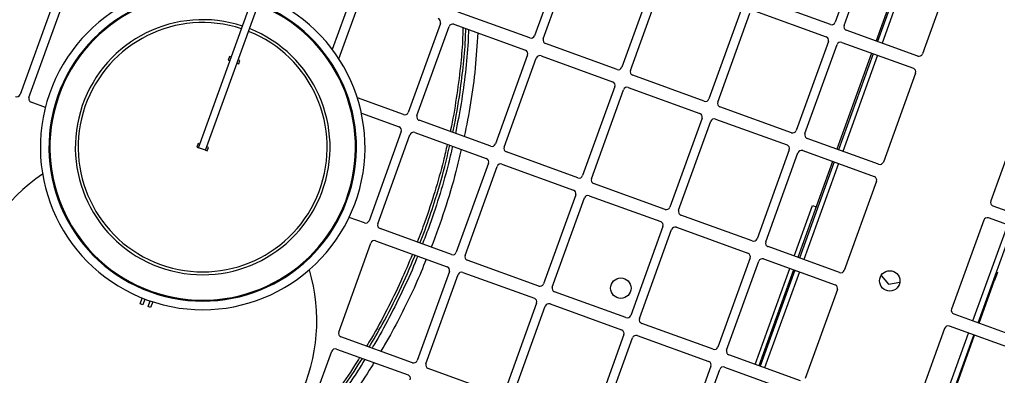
# Model space of a CAD drawing. Header units: metres. Extents: x -17822 to 152406, y -4219 to 19791.
# Drawn here: x 117479.9 to 117532.6, y 6010.4 to 6029.5 of the extents above; entities that cross this region are included whole.
import ezdxf

# ---------------------------------------------------------------- set-up
doc = ezdxf.new("R2010")
doc.units = ezdxf.units.M
doc.header["$LTSCALE"] = 100
doc.header["$MEASUREMENT"] = 0
doc.layers.get('0').update_dxf_attribs({"color": 9, "lineweight": 9})
doc.layers.add('TEKSAN', color=7, linetype='Continuous', lineweight=9)
doc.styles.get("Standard").update_dxf_attribs({"font": 'ARIALN.TTF'})
doc.dimstyles.new('TEKSAN', dxfattribs={"dimtxt": 17, "dimasz": 8, "dimexe": 2, "dimexo": 2, "dimgap": 3, "dimtad": 1, "dimdec": 0, "dimzin": 0, "dimdsep": 46, "dimtxsty": 'Standard', "dimcen": 0.09, "dimclrd": 160, "dimclre": 252, "dimclrt": 160, "dimadec": 0, "dimazin": 0, "dimtfac": 1, "dimtdec": 0, "dimtofl": 0, "dimtmove": 0, "dimatfit": 3, "dimfxl": 1, "dimtolj": 1, "dimtzin": 0, "dimarcsym": 0})

# ---------------------------------------------------------------- blocks, each defined once
blk = doc.blocks.new('K500H165_üst')
at = {"color": 7, "linetype": 'Continuous', "lineweight": 15}
for p, q in [((88.95, -17.65), (88.95, -13.55)), ((89.65, -13.55), (89.65, -17.65)), ((95.15, -17.65), (95.15, -13.55)), ((95.85, -13.55), (95.85, -17.65)), ((95.15, -16.25), (89.65, -16.25)), ((92.25, -16.25), (92.25, -16.2)), ((92.25, -16.2), (92.75, -16.2)), ((95.15, -16.2), (92.75, -16.2)), ((92.75, -16.2), (92.75, -16.25)), ((101.35, -16.2), (95.85, -16.2)), ((101.35, -16.25), (95.85, -16.25)), ((95.15, -16.55), (89.65, -16.55)), ((101.35, -16.55), (95.85, -16.55)), ((83.65, -17.85), (88.75, -17.85)), ((89.85, -17.85), (94.95, -17.85)), ((96.05, -17.85), (101.15, -17.85)), ((94.847, -21.5), (94.536, -20.962)), ((94.536, -22.038), (94.847, -21.5)), ((77.45, -24), (82.55, -24)), ((82.75, -24.2), (82.75, -28.3)), ((83.45, -28.3), (83.45, -24.2)), ((83.65, -24), (88.75, -24)), ((88.95, -24.2), (88.95, -28.3)), ((89.65, -28.3), (89.65, -24.2)), ((89.85, -24), (94.95, -24)), ((95.15, -24.2), (95.15, -28.3)), ((95.85, -28.3), (95.85, -24.2)), ((96.05, -24), (101.15, -24)), ((101.35, -24.2), (101.35, -28.3)), ((102.05, -28.3), (102.05, -24.2)), ((77.25, -26.25), (82.75, -26.25)), ((83.45, -26.25), (88.95, -26.25)), ((89.65, -26.25), (95.15, -26.25)), ((95.85, -26.25), (101.35, -26.25)), ((77.25, -26.5), (82.75, -26.5)), ((77.25, -26.59), (82.75, -26.59)), ((83.45, -26.5), (88.95, -26.5)), ((83.45, -26.59), (88.95, -26.59)), ((89.65, -26.5), (95.15, -26.5)), ((89.65, -26.59), (95.15, -26.59)), ((92.25, -26.8), (92.25, -26.59)), ((95.15, -26.8), (92.25, -26.8)), ((95.85, -26.5), (101.35, -26.5)), ((95.85, -26.59), (101.35, -26.59)), ((101.35, -26.8), (95.85, -26.8)), ((82.55, -28.5), (77.45, -28.5)), ((88.75, -28.5), (83.65, -28.5)), ((94.95, -28.5), (89.85, -28.5)), ((101.15, -28.5), (96.05, -28.5)), ((107.35, -28.5), (102.25, -28.5)), ((77.45, -29), (82.55, -29)), ((82.75, -29.2), (82.75, -33.3)), ((83.45, -33.3), (83.45, -29.2)), ((83.65, -29), (88.75, -29)), ((88.95, -29.2), (88.95, -33.3)), ((89.65, -33.3), (89.65, -29.2)), ((89.85, -29), (94.95, -29)), ((95.15, -29.2), (95.15, -33.3)), ((95.85, -33.3), (95.85, -29.2)), ((96.05, -29), (101.15, -29)), ((101.35, -29.2), (101.35, -33.3)), ((102.05, -33.3), (102.05, -29.2)), ((102.25, -29), (107.35, -29)), ((88.75, -33.5), (83.65, -33.5)), ((94.95, -33.5), (89.85, -33.5)), ((101.15, -33.5), (96.05, -33.5)), ((107.35, -33.5), (102.25, -33.5)), ((83.65, -34), (88.75, -34)), ((88.95, -34.2), (88.95, -38.3)), ((89.65, -38.3), (89.65, -34.2)), ((89.85, -34), (94.95, -34)), ((95.15, -34.2), (95.15, -38.3)), ((95.85, -38.3), (95.85, -34.2)), ((96.05, -34), (101.15, -34)), ((101.35, -34.2), (101.35, -38.3)), ((102.05, -38.3), (102.05, -34.2)), ((102.25, -34), (107.35, -34)), ((88.75, -38.5), (83.65, -38.5)), ((83.65, -39), (88.75, -39)), ((94.95, -38.5), (89.85, -38.5)), ((89.85, -39), (94.95, -39)), ((101.15, -38.5), (96.05, -38.5)), ((96.05, -39), (101.15, -39)), ((107.35, -38.5), (102.25, -38.5)), ((102.25, -39), (107.35, -39)), ((88.95, -39.2), (88.95, -43.3)), ((89.65, -43.3), (89.65, -39.2)), ((95.15, -39.2), (95.15, -43.3)), ((95.85, -43.3), (95.85, -39.2)), ((101.35, -39.2), (101.35, -43.3)), ((102.05, -43.3), (102.05, -39.2)), ((107.55, -39.2), (107.55, -43.3)), ((88.75, -43.5), (83.65, -43.5)), ((94.95, -43.5), (89.85, -43.5)), ((101.15, -43.5), (96.05, -43.5)), ((107.35, -43.5), (102.25, -43.5)), ((83.65, -44), (88.75, -44)), ((88.95, -44.2), (88.95, -48.3)), ((89.65, -48.3), (89.65, -44.2)), ((89.85, -44), (94.95, -44)), ((95.15, -44.2), (95.15, -48.3)), ((95.85, -48.3), (95.85, -44.2)), ((96.05, -44), (101.15, -44)), ((101.35, -44.2), (101.35, -48.3)), ((102.05, -48.3), (102.05, -44.2)), ((102.25, -44), (107.35, -44)), ((107.55, -44.2), (107.55, -48.3)), ((108.25, -48.3), (108.25, -44.2)), ((94.95, -48.5), (89.85, -48.5)), ((101.15, -48.5), (96.05, -48.5)), ((107.35, -48.5), (102.25, -48.5)), ((113.55, -48.5), (108.45, -48.5)), ((89.85, -49), (94.95, -49)), ((96.05, -49), (101.15, -49)), ((95.15, -49.2), (95.15, -51.844)), ((95.85, -51.358), (95.85, -49.2)), ((101.35, -49.2), (101.35, -50.075)), ((93.506, -53.5), (89.85, -53.5)), ((89.85, -54), (93.154, -54)), ((95.602, -58.481), (95.402, -58.481)), ((95.402, -58.481), (95.402, -58.581)), ((95.602, -58.581), (95.602, -58.481)), ((100.382, -58.481), (100.382, -58.581)), ((100.582, -58.481), (100.382, -58.481)), ((100.582, -58.581), (100.582, -58.481)), ((109.227, -58.481), (109.557, -58.481)), ((109.557, -58.481), (109.557, -58.631)), ((100.582, -58.581), (81.394, -58.581)), ((100.582, -58.981), (81.394, -58.981)), ((95.402, -58.981), (95.402, -59.081)), ((95.602, -59.081), (95.602, -58.981)), ((100.382, -58.981), (100.382, -59.081)), ((100.582, -58.581), (100.582, -58.981)), ((100.582, -59.081), (100.582, -58.981)), ((109.557, -58.631), (109.231, -58.631)), ((109.231, -58.931), (109.557, -58.931)), ((109.557, -58.931), (109.557, -59.081)), ((95.402, -59.081), (95.602, -59.081)), ((100.382, -59.081), (100.582, -59.081)), ((109.557, -59.081), (109.227, -59.081)), ((101.35, -67.488), (101.35, -68.3)), ((101.15, -68.5), (96.05, -68.5)), ((96.05, -69), (101.15, -69))]:
    blk.add_line(p, q, dxfattribs=at)
for centre in [(94.65, -21.5), (99.95, -35)]:
    blk.add_circle(centre, 0.55, dxfattribs=at)
for centre, radius, start, end in [((88.75, -17.65), 0.2, 270, 0), ((89.85, -17.65), 0.2, 180, 270), ((94.95, -17.65), 0.2, 270, 0), ((96.05, -17.65), 0.2, 180, 270), ((82.55, -24.2), 0.2, 0, 90), ((83.65, -24.2), 0.2, 90, 180), ((88.75, -24.2), 0.2, 0, 90), ((89.85, -24.2), 0.2, 90, 180), ((94.95, -24.2), 0.2, 0, 90), ((96.05, -24.2), 0.2, 90, 180), ((82.55, -28.3), 0.2, 270, 0), ((83.65, -28.3), 0.2, 180, 270), ((88.75, -28.3), 0.2, 270, 0), ((89.85, -28.3), 0.2, 180, 270), ((94.95, -28.3), 0.2, 270, 0), ((96.05, -28.3), 0.2, 180, 270), ((101.15, -28.3), 0.2, 270, 0), ((102.25, -28.3), 0.2, 180, 270), ((82.55, -29.2), 0.2, 0, 90), ((83.65, -29.2), 0.2, 90, 180), ((88.75, -29.2), 0.2, 0, 90), ((89.85, -29.2), 0.2, 90, 180), ((94.95, -29.2), 0.2, 0, 90), ((96.05, -29.2), 0.2, 90, 180), ((101.15, -29.2), 0.2, 0, 90), ((102.25, -29.2), 0.2, 90, 180), ((88.75, -33.3), 0.2, 270, 0), ((89.85, -33.3), 0.2, 180, 270), ((94.95, -33.3), 0.2, 270, 0), ((96.05, -33.3), 0.2, 180, 270), ((101.15, -33.3), 0.2, 270, 0), ((102.25, -33.3), 0.2, 180, 270), ((88.75, -34.2), 0.2, 0, 90), ((89.85, -34.2), 0.2, 90, 180), ((94.95, -34.2), 0.2, 0, 90), ((96.05, -34.2), 0.2, 90, 180), ((101.15, -34.2), 0.2, 0, 90), ((102.25, -34.2), 0.2, 90, 180), ((88.75, -38.3), 0.2, 270, 0), ((89.85, -38.3), 0.2, 180, 270), ((94.95, -38.3), 0.2, 270, 0), ((96.05, -38.3), 0.2, 180, 270), ((101.15, -38.3), 0.2, 270, 0), ((102.25, -38.3), 0.2, 180, 270), ((88.75, -39.2), 0.2, 0, 90), ((89.85, -39.2), 0.2, 90, 180), ((94.95, -39.2), 0.2, 0, 90), ((96.05, -39.2), 0.2, 90, 180), ((101.15, -39.2), 0.2, 0, 90), ((102.25, -39.2), 0.2, 90, 180), ((88.75, -43.3), 0.2, 270, 0), ((89.85, -43.3), 0.2, 180, 270), ((94.95, -43.3), 0.2, 270, 0), ((96.05, -43.3), 0.2, 180, 270), ((101.15, -43.3), 0.2, 270, 0), ((102.25, -43.3), 0.2, 180, 270), ((107.35, -43.3), 0.2, 270, 0), ((88.75, -44.2), 0.2, 0, 90), ((89.85, -44.2), 0.2, 90, 180), ((94.95, -44.2), 0.2, 0, 90), ((96.05, -44.2), 0.2, 90, 180), ((101.15, -44.2), 0.2, 0, 90), ((102.25, -44.2), 0.2, 90, 180), ((107.35, -44.2), 0.2, 0, 90), ((108.45, -44.2), 0.2, 90, 180), ((89.85, -48.3), 0.2, 180, 270), ((94.95, -48.3), 0.2, 270, 0), ((96.05, -48.3), 0.2, 180, 270), ((101.15, -48.3), 0.2, 270, 0), ((102.25, -48.3), 0.2, 180, 270), ((107.35, -48.3), 0.2, 270, 0), ((108.45, -48.3), 0.2, 180, 270), ((89.85, -49.2), 0.2, 90, 180), ((94.95, -49.2), 0.2, 0, 90), ((96.05, -49.2), 0.2, 90, 180), ((101.15, -49.2), 0.2, 0, 90), ((110.4, -58.75), 9.5, 233.695, 126.6683), ((100.482, -58.781), 8.75, 181.3097, 178.6903), ((100.482, -58.781), 8.288, 0, 178.6172), ((100.482, -58.781), 8.237, 0, 178.6086), ((100.482, -58.781), 6.866, 0, 178.3308), ((100.482, -58.781), 6.712, 181.7075, 178.2925), ((100.482, -58.781), 8.288, 181.3828, 0), ((100.482, -58.781), 8.237, 181.3914, 0), ((100.482, -58.781), 6.866, 181.6692, 0), ((101.15, -68.3), 0.2, 270, 0), ((101.15, -69.2), 0.2, 0, 90)]:
    blk.add_arc(centre, radius, start, end, dxfattribs=at)
for points, knots in [([(89.65, -46.929), (90.255, -46.752), (91.467, -46.398), (93.305, -45.996), (94.54, -45.807), (95.15, -45.714)], [0, 0, 0, 0, 0.335433, 0.671605, 1, 1, 1, 1]), ([(95.85, -45.633), (96.258, -45.584), (97.38, -45.45), (99.216, -45.347), (100.643, -45.356), (101.35, -45.361)], [0, 0, 0, 0, 0.22368, 0.614918, 1, 1, 1, 1]), ([(95.85, -46.135), (96.214, -46.09), (97.158, -45.974), (98.694, -45.881), (100.164, -45.835), (101.05, -45.862), (101.35, -45.87)], [0, 0, 0, 0, 0.199733, 0.517651, 0.836676, 1, 1, 1, 1]), ([(102.05, -45.395), (102.547, -45.416), (103.581, -45.458), (105.144, -45.626), (106.483, -45.806), (107.28, -45.965), (107.55, -46.019)], [0, 0, 0, 0, 0.269059, 0.560011, 0.850951, 1, 1, 1, 1]), ([(89.65, -47.464), (89.859, -47.395), (90.591, -47.153), (91.884, -46.823), (93.508, -46.469), (94.607, -46.302), (95.15, -46.219)], [0, 0, 0, 0, 0.116913, 0.409524, 0.7083, 1, 1, 1, 1]), ([(95.15, -46.373), (95.095, -46.379), (94.365, -46.464), (93.141, -46.699), (91.485, -47.076), (90.376, -47.372), (89.772, -47.577), (89.65, -47.618)], [0, 0, 0, 0, 0.029153, 0.390717, 0.661172, 0.931612, 1, 1, 1, 1]), ([(101.35, -46.018), (101.094, -46.011), (100.328, -45.988), (98.882, -46.023), (97.302, -46.107), (96.238, -46.241), (95.85, -46.291)], [0, 0, 0, 0, 0.139629, 0.416657, 0.787059, 1, 1, 1, 1]), ([(95.85, -46.438), (96.152, -46.399), (97.025, -46.288), (98.474, -46.192), (100.006, -46.137), (100.964, -46.16), (101.35, -46.169)], [0, 0, 0, 0, 0.165759, 0.478787, 0.789847, 1, 1, 1, 1]), ([(102.05, -45.886), (102.103, -45.887), (102.739, -45.901), (103.952, -45.999), (105.676, -46.197), (106.874, -46.376), (107.492, -46.508), (107.55, -46.521)], [0, 0, 0, 0, 0.02851, 0.344719, 0.658064, 0.967809, 1, 1, 1, 1]), ([(107.55, -46.683), (107.092, -46.594), (105.965, -46.376), (104.147, -46.168), (102.769, -46.051), (102.069, -46.035), (102.05, -46.034)], [0, 0, 0, 0, 0.252225, 0.621079, 0.989671, 1, 1, 1, 1]), ([(102.05, -46.186), (102.58, -46.213), (103.682, -46.269), (105.352, -46.458), (106.658, -46.643), (107.386, -46.797), (107.55, -46.832)], [0, 0, 0, 0, 0.286889, 0.597042, 0.909539, 1, 1, 1, 1]), ([(108.25, -46.154), (108.334, -46.17), (109.006, -46.297), (110.248, -46.621), (111.82, -47.101), (112.987, -47.516), (113.574, -47.768), (113.75, -47.844)], [0, 0, 0, 0, 0.044377, 0.355971, 0.667296, 0.900267, 1, 1, 1, 1]), ([(89.65, -47.776), (89.875, -47.703), (90.538, -47.485), (91.773, -47.157), (93.351, -46.813), (94.518, -46.598), (95.12, -46.526), (95.15, -46.522)], [0, 0, 0, 0, 0.125648, 0.370765, 0.677943, 0.983988, 1, 1, 1, 1]), ([(108.25, -46.67), (108.509, -46.724), (109.307, -46.888), (110.614, -47.244), (112.144, -47.743), (113.182, -48.121), (113.695, -48.357), (113.735, -48.375)], [0, 0, 0, 0, 0.13782, 0.424999, 0.705334, 0.977434, 1, 1, 1, 1]), ([(113.602, -48.49), (113.455, -48.425), (112.781, -48.122), (111.534, -47.692), (109.897, -47.19), (108.792, -46.938), (108.25, -46.815)], [0, 0, 0, 0, 0.08583, 0.394764, 0.703388, 1, 1, 1, 1]), ([(108.25, -46.976), (108.416, -47.009), (109.145, -47.155), (110.418, -47.5), (111.878, -47.969), (112.823, -48.312), (113.218, -48.483), (113.258, -48.5)], [0, 0, 0, 0, 0.096977, 0.425248, 0.753748, 0.974976, 1, 1, 1, 1])]:
    blk.add_open_spline(points, degree=3, knots=knots, dxfattribs=at)
blk = doc.blocks.new('*D552')
at = {"layer": 'TEKSAN', "color": 252, "lineweight": -2, "transparency": 16777216}
for p, q in [((117550.907, 6553.712), (117624.372, 6527.099)), ((117336.298, 5961.28), (117409.764, 5934.667))]:
    blk.add_line(p, q, dxfattribs=at)
at = {"layer": 'TEKSAN', "color": 160, "lineweight": -2, "transparency": 16777216}
blk.add_line((117410.608, 5942.87), (117619.767, 6520.259), dxfattribs=at)
at = {"layer": 'TEKSAN', "color": 160, "transparency": 16777216}
for points in [[(117618.513, 6520.713), (117621.021, 6519.805), (117622.492, 6527.781)], [(117409.355, 5943.324), (117411.862, 5942.416), (117407.883, 5935.348)]]:
    blk.add_solid(points, dxfattribs=at)
at = {"layer": 'TEKSAN', "color": 160, "transparency": 16777216, "insert": (117504.206, 6235.542), "char_height": 17, "attachment_point": 5, "rotation": 70.0871}
blk.add_mtext('\\A1;630', dxfattribs=at)

msp = doc.modelspace()

# ---------------------------------------------------------------- block references
at = {"layer": 'TEKSAN', "rotation": 250.1125129141476}
msp.add_blockref('K500H165_üst', (117579.235, 6097.152), dxfattribs=at)

# ---------------------------------------------------------------- dimensions: what is measured, and where the dimension line sits
at = {"layer": 'TEKSAN'}
dim = msp.add_aligned_dim(p1=(117334.418, 5961.961), p2=(117549.026, 6554.393), distance=-78.137, dimstyle='TEKSAN', dxfattribs=at)
dim.commit()
dim.dimension.update_dxf_attribs({"geometry": '*D552', "text_midpoint": (117504.206, 6235.542)})

doc.saveas('drawing.dxf')
